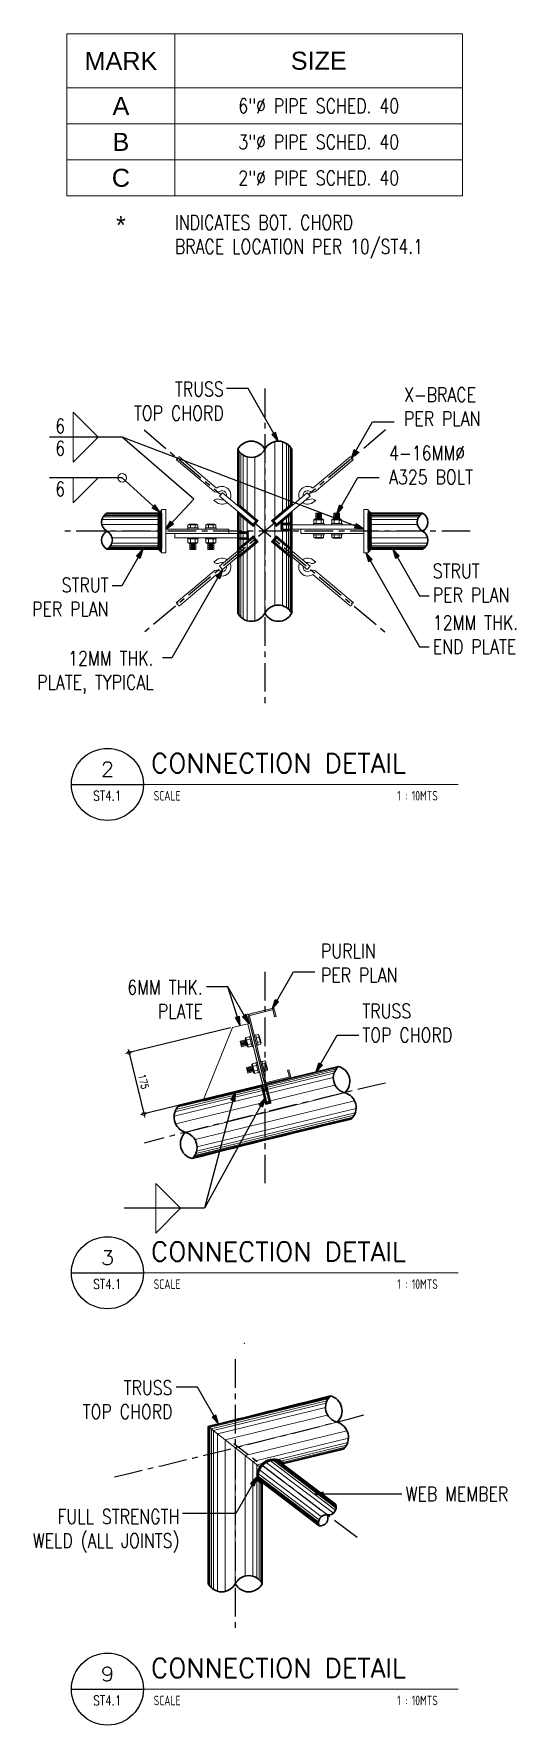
# Model space of a CAD drawing. Header units: millimetres. Extents: x 0 to 437400, y -7936 to 73710.
# Drawn here: x 13128 to 14469, y -5149 to -453 of the extents above; entities that cross this region are included whole.
import ezdxf
from ezdxf.enums import TextEntityAlignment as Align

# ---------------------------------------------------------------- set-up
doc = ezdxf.new("R2010")
doc.units = ezdxf.units.MM
doc.header["$LTSCALE"] = 10
doc.header["$MEASUREMENT"] = 0
doc.set_wipeout_variables(frame=1)
doc.linetypes.add('CENTER', pattern=[50.8, 31.75, -6.35, 6.35, -6.35])
doc.linetypes.add('DOT', pattern=[6.35, 0, -6.35])
for name, color, linetype in [('A-ANNO_DIM', 1, 'Continuous'), ('A-NEW', 240, 'Continuous'), ('A_LINE', 1, 'Continuous'), ('TARGET-MAIN', 1, 'Continuous')]:
    doc.layers.add(name, color=color, linetype=linetype)
for name, color, linetype, lineweight in [('A_DIM', 1, 'Continuous', 5), ('CEE STEEL PURLINS', 46, 'Continuous', 15), ('HATCH', 8, 'Continuous', 5), ('HATCH 000', 251, 'Continuous', 5), ('S-Anno-Text', 52, 'Continuous', 15), ('S-ANNO-WELD', 1, 'Continuous', 9), ('S-BEAM-IDEN', 2, 'Continuous', 9), ('S-DETL-LN', 1, 'Continuous', 9), ('S_BOLTS', 252, 'Continuous', 9), ('S_STEEL PLATE', 2, 'Continuous', 15), ('S_STEEL TRUSS', 5, 'Continuous', 30), ('SCHEDULES-TEXT', 4, 'Continuous', 20), ('TEXT', 2, 'Continuous', 20), ('TURN BUCKLE', 3, 'Continuous', 9), ('WOUT', 251, 'DOT', 5)]:
    doc.layers.add(name, color=color, linetype=linetype, lineweight=lineweight)
doc.layers.add('GUIDE 001', color=214, linetype='Continuous', lineweight=0, plot=False)
doc.styles.add('1', font='simplex.shx', dxfattribs={"width": 0.8, "height": 20})
doc.styles.add('40', font='simplex.shx', dxfattribs={"width": 0.8, "height": 20})
doc.styles.add('ARCHITEXT', font='architxt.shx', dxfattribs={"width": 0.85})
doc.styles.add('ARIAL', font='arial.ttf')
doc.styles.add('ROMANS', font='romans.shx', dxfattribs={"width": 0.8, "height": 10})
doc.styles.add('SIMPLEX', font='SIMPLEX.shx', dxfattribs={"width": 1.1})
doc.dimstyles.new('DDIM10', dxfattribs={"dimtxt": 20, "dimasz": 0.25, "dimexe": 10, "dimexo": 10, "dimgap": 10, "dimtad": 1, "dimdec": 0, "dimrnd": 1, "dimdsep": 46, "dimtxsty": '40', "dimblk1": 'ESCADIM_ARW', "dimblk2": 'ESCADIM_ARW', "dimsah": 1, "dimcen": 50, "dimclrd": 1, "dimclre": 1, "dimclrt": 52, "dimadec": 0, "dimazin": 0, "dimtfac": 1, "dimtdec": 0, "dimtofl": 0, "dimtmove": 0, "dimatfit": 3, "dimldrblk": 'ESCADIM_ARW', "dimfxl": 1, "dimtolj": 1, "dimtzin": 0, "dimarcsym": 0})
doc.dimstyles.new('ESCA_ARW$7', dxfattribs={"dimtxt": 200, "dimasz": 1, "dimexe": 100, "dimexo": 100, "dimgap": 100, "dimtad": 1, "dimdec": 0, "dimrnd": 1, "dimdsep": 46, "dimtxsty": '1', "dimblk1": 'dim_arw', "dimblk2": 'dim_arw', "dimsah": 1, "dimcen": 50, "dimclrd": 1, "dimclre": 256, "dimclrt": 52, "dimadec": 0, "dimazin": 0, "dimtfac": 1, "dimtofl": 0, "dimtmove": 0, "dimatfit": 3, "dimldrblk": 'dim_arw', "dimfxl": 1, "dimtolj": 1, "dimtzin": 0, "dimarcsym": 0})
pattern_1 = [(45, (8100, -5299), (-1.3258252, 1.3258252), []), (135, (8100, -5299), (-1.3258252, -1.3258252), [])]
pattern_2 = [(75, (6480, -6912.4172), (-1.81111092, 0.4852857), []), (165, (6480, -6912.4172), (-0.4852857, -1.81111092), [])]

# ---------------------------------------------------------------- blocks, each defined once
blk = doc.blocks.new('EXT', base_point=(6.5784, 3.6597))
for p, q in [((6.5734, 3.6697), (6.5834, 3.6697)), ((6.5734, 3.6697), (6.5734, 3.6597)), ((6.5834, 3.6697), (6.5734, 3.6697)), ((6.5834, 3.6597), (6.5834, 3.6697)), ((6.5734, 3.6663), (6.5834, 3.6663)), ((6.5734, 3.663), (6.5834, 3.663)), ((6.5734, 3.6597), (6.5834, 3.6597)), ((6.575, 3.668), (6.5818, 3.668)), ((6.575, 3.6647), (6.5818, 3.6647)), ((6.575, 3.6613), (6.5818, 3.6613))]:
    blk.add_line(p, q)
blk = doc.blocks.new('BOLT', base_point=(6.579, 3.6798))
for p, q in [((6.571, 3.6847), (6.571, 3.6798)), ((6.575, 3.6847), (6.571, 3.6847)), ((6.575, 3.6858), (6.573, 3.6858)), ((6.575, 3.6798), (6.575, 3.6858)), ((6.575, 3.6858), (6.583, 3.6858)), ((6.575, 3.6847), (6.583, 3.6847)), ((6.585, 3.6858), (6.583, 3.6858)), ((6.583, 3.6798), (6.583, 3.6858)), ((6.587, 3.6847), (6.583, 3.6847)), ((6.587, 3.6798), (6.587, 3.6847))]:
    blk.add_line(p, q)
for centre, radius, start, end in [((6.573, 3.6833), 0.00241, 33.9696, 146.0304), ((6.579, 3.6777), 0.00805, 60.2058, 119.7942), ((6.585, 3.6833), 0.00241, 33.9696, 146.0304)]:
    blk.add_arc(centre, radius, start, end)
blk = doc.blocks.new('NUT20')
for p, q in [((0.0185, 0.0045), (-0.0185, 0.0045)), ((-0.0185, 0.0045), (-0.0185, 0)), ((-0.0185, 0), (0.0185, 0)), ((0.0185, 0), (0.0185, 0.0045))]:
    blk.add_line(p, q)
for name, p, xscale, yscale, zscale in [('BOLT', (0, 0.0045), 2.125, 2.666666666666667, 2.125), ('EXT', (0, 0.0205), 2, 2, 2)]:
    blk.add_blockref(name, p, dxfattribs=dict(xscale=xscale, yscale=yscale, zscale=zscale))
blk = doc.blocks.new('TARGET-DWGLABEL')
at = {"layer": 'TARGET-MAIN'}
blk.add_line((-7.5, 0), (7.5, 0), dxfattribs=at)
blk.add_circle((0, 0), 7.5, dxfattribs=at)
at = {"layer": 'TARGET-MAIN', "color": 2, "style": 'ARCHITEXT', "width": 0.85}
blk.add_text('SCALE', height=2, dxfattribs=at).set_placement((9.66, -2.36), align=Align.MIDDLE_LEFT)
at = {"layer": 'TARGET-MAIN', "color": 4, "style": 'ARCHITEXT', "width": 0.85}
blk.add_attdef('DWG_NO.', text='', height=3, dxfattribs=at).set_placement((0, 3.17), align=Align.MIDDLE_CENTER)
at = {"layer": 'TARGET-MAIN', "color": 6, "style": 'ARCHITEXT', "width": 0.85}
blk.add_attdef('DRAWING_TITLE', text='', height=5, dxfattribs=at).set_placement((9.08, 4.41), align=Align.MIDDLE_LEFT)
at = {"layer": 'TARGET-MAIN', "color": 3, "style": 'ARCHITEXT', "width": 0.85}
blk.add_attdef('SHT_NO.', text='', height=2, dxfattribs=at).set_placement((-0.02, -2.36), align=Align.MIDDLE_CENTER)
at = {"layer": 'TARGET-MAIN', "color": 2, "style": 'ARCHITEXT', "width": 0.85}
blk.add_attdef('SCALE', text='', height=2, dxfattribs=at).set_placement((69.6, -2.36), align=Align.MIDDLE_RIGHT)
blk = doc.blocks.new('dim_arw')
h = blk.add_hatch(color=256)
h.paths.add_polyline_path([(-126, 29), (0, 0), (-126, -29, -0.115681), (-133, 0, -0.115681)])
h.paths.add_polyline_path([(-249, 58), (-126, 29, 0.115681), (-133, 0, 0.115681), (-126, -29), (-249, -58)])
for p, q in [((0, 0), (-249, 58)), ((-249, 58), (-249, -58)), ((0, 0), (-249, -58))]:
    blk.add_line(p, q)
blk = doc.blocks.new('*U10')
at = {"layer": 'S-ANNO-WELD'}
blk.add_lwpolyline([(0, 0), (0, -0.162), (0.162, 0)], dxfattribs=at)
blk = doc.blocks.new('CIR-1')
at = {"layer": 'A_DIM'}
for p, q in [((-2, 0), (2, 0)), ((0, -2), (0, 2))]:
    blk.add_line(p, q, dxfattribs=at)
at = {"layer": 'A_DIM', "color": 2}
blk.add_circle((0, 0), 1, dxfattribs=at)
blk = doc.blocks.new('*D61')
at = {"layer": 'A-ANNO_DIM', "color": 0, "lineweight": -2, "transparency": 16777216}
for p, q in [((13675.1, -3213), (13385.1, -3283.6)), ((13394.1, -3286.6), (13433.1, -3446.9)), ((13716.5, -3383), (13426.5, -3453.6))]:
    blk.add_line(p, q, dxfattribs=at)
at = {"layer": 'Defpoints', "color": 0, "transparency": 16777216}
for p in [(13680, -3211.8), (13721.3, -3381.8), (13434.3, -3451.7)]:
    blk.add_point(p, dxfattribs=at)
at = {"layer": 'A-ANNO_DIM', "color": 0, "lineweight": -2, "transparency": 16777216, "xscale": 5, "yscale": 5, "zscale": 5}
for p, rotation in [((13392.9, -3281.7), 103.6820856574953), ((13434.3, -3451.7), 283.6820856574953)]:
    blk.add_blockref('CIR-1', p, dxfattribs=dict(at, rotation=rotation))
at = {"layer": 'A-ANNO_DIM', "color": 3, "transparency": 16777216, "insert": (13433, -3362), "char_height": 20, "attachment_point": 5, "rotation": 283.6821, "style": '40'}
blk.add_mtext('\\A1;175', dxfattribs=at)
blk = doc.blocks.new('ESCADIM_ARW')
at = {"color": 9}
blk.add_line((75, 0), (-75, 0), dxfattribs=at)
blk.add_circle((0, 0), 37.5, dxfattribs=at)

msp = doc.modelspace()

# ---------------------------------------------------------------- hatches: boundary and pattern name
at = {"layer": 'HATCH'}
h = msp.add_hatch(dxfattribs=at)
h.set_pattern_fill('ANSI37', color=256, scale=15, style=0)
h.set_pattern_definition([(135, (19440, -5299), (1.3258252, 1.3258252), []), (45, (19440, -5299), (1.3258252, -1.3258252), [])])
h.paths.add_polyline_path([(13483, -1774), (13483, -1894), (13473, -1884), (13473, -1784)])
h = msp.add_hatch(dxfattribs=at)
h.set_pattern_fill('ANSI37', color=256, scale=15, style=0)
h.set_pattern_definition(pattern_1)
h.paths.add_polyline_path([(14057, -1774), (14057, -1894), (14067, -1884), (14067, -1784)])
h = msp.add_hatch(dxfattribs=at)
h.set_pattern_fill('ANSI37', color=256, scale=15, angle=30, style=0)
h.set_pattern_definition(pattern_2)
h.paths.add_polyline_path([(13765.1934, -3375.68906), (13764.64349, -3373.4334), (13600.41581, -3413.24495), (13600.96498, -3415.5008)])
h.paths.add_polyline_path([(13764.64349, -3373.4334), (13764.26323, -3371.87366), (13600.03607, -3411.68509), (13600.41581, -3413.24495)])
h.paths.add_polyline_path([(13764.26323, -3371.87366), (13764.15424, -3371.42659), (13599.96594, -3411.397), (13600.03607, -3411.68509)])
h.paths.add_polyline_path([(13765.33852, -3376.28431), (13765.1934, -3375.68906), (13600.96498, -3415.5008), (13601.14861, -3416.25512)])
h = msp.add_hatch(dxfattribs=at)
h.set_pattern_fill('ANSI37', color=256, scale=15, angle=30, style=0)
h.set_pattern_definition(pattern_2)
h.paths.add_polyline_path([(13787.89011, -3422.25458), (13774.8581, -3368.8209), (13770, -3370.00364), (13781.84727, -3418.57964), (13775.99698, -3420.00385), (13764.15424, -3371.42659), (13759.29613, -3372.60926), (13772.32314, -3426.04424)])
h = msp.add_hatch(dxfattribs=at)
h.set_pattern_fill('ANSI37', color=256, scale=15, angle=30, style=0)
h.set_pattern_definition([(75, (3325.4302, -6632.1947), (-1.81111092, 0.4852857), []), (165, (3325.4302, -6632.1947), (-0.4852857, -1.81111092), [])])
h.paths.add_polyline_path([(13825.57022, -4422.29263), (13825.22969, -4422.03453), (13818.96038, -4423.55668), (13819.30497, -4423.81786)])
h.paths.add_polyline_path([(13825.22969, -4422.03453), (13823.57803, -4420.78268), (13817.30865, -4422.30478), (13818.96038, -4423.55668)])
h.paths.add_polyline_path([(13823.57803, -4420.78268), (13821.18933, -4418.9722), (13814.91986, -4420.49423), (13817.30865, -4422.30478)])
h.paths.add_polyline_path([(13816.36413, -4415.31501), (13810.0945, -4416.83692), (13814.91986, -4420.49423), (13821.18933, -4418.9722)])
h.paths.add_polyline_path([(13812.15986, -4412.12844, 0.0183085982), (13808.81731, -4411.0009), (13796.35672, -4414.02473, -0.0792988445), (13809.73072, -4416.5612), (13810.0945, -4416.83692), (13816.36413, -4415.31501)])
h.paths.add_polyline_path([(13808.81731, -4411.0009, 0.2696646654), (13761.73235, -4422.42705), (13774.19294, -4419.40323, -0.1344174796), (13796.35672, -4414.02473)])
h.paths.add_polyline_path([(13774.19294, -4419.40323), (13761.73235, -4422.42705, 0.0200288053), (13759.05756, -4425.20836), (13763.05564, -4428.23865, -0.0828646386)])
h.paths.add_polyline_path([(13763.05564, -4428.23865), (13759.05756, -4425.20836, 0.0384014952), (13754.59042, -4431.09608), (13758.54131, -4434.20044, -0.0433727957)])
h.paths.add_polyline_path([(13754.59042, -4431.09608, 0.0059489985), (13753.981, -4432.06727), (13753.981, -4443.98658, -0.062748065), (13758.54131, -4434.20044)])
h.paths.add_polyline_path([(13753.981, -4432.06727, 0.0836053827), (13748.02058, -4446.91794), (13748.02058, -4467.46425, 0.0179979492), (13748.88136, -4470.8235), (13753.981, -4474.6887), (13753.981, -4468.41481), (13753.25191, -4467.86221, -0.1410329061), (13753.981, -4443.98658)])
h.paths.add_polyline_path([(13748.02058, -4446.91794, 0.1078414908), (13748.02058, -4467.46425)])
h.paths.add_polyline_path([(13758.67046, -4471.96912), (13753.981, -4468.41481), (13753.981, -4474.6887), (13758.67046, -4478.243)])
h.paths.add_polyline_path([(13760.99218, -4473.72883), (13758.67046, -4471.96912), (13758.67046, -4478.243), (13760.99218, -4480.00272)])
h.paths.add_polyline_path([(13762.5976, -4474.94564), (13760.99218, -4473.72883), (13760.99218, -4480.00272), (13762.5976, -4481.21952)])
h.paths.add_polyline_path([(13762.82616, -4475.11887), (13762.5976, -4474.94564), (13762.5976, -4481.21952), (13762.82616, -4481.39276)])
at = {"layer": 'HATCH 000'}
h = msp.add_hatch(color=33, dxfattribs=at)
edge = h.paths.add_edge_path()
edge.add_line((13801.16622, -3181.26318), (13796.9044, -3163.77638))
edge.add_arc((13791.07107, -3165.19806), 6.00407, 13.69691327, 103.69691327)
edge.add_line((13789.6494, -3159.36474), (13728.44407, -3174.27724))
edge.add_arc((13729.86574, -3180.11056), 6.00407, 103.69691327, 193.69691327)
edge.add_line((13724.03242, -3181.53224), (13768.57832, -3364.30966))
edge.add_arc((13774.41164, -3362.88798), 6.00407, 193.69691327, 283.69691327)
edge.add_line((13775.83332, -3368.7213), (13837.06303, -3353.80286))
edge.add_arc((13835.64135, -3347.96953), 6.00407, 283.69691327, 373.69691327)
edge.add_line((13841.47467, -3346.54786), (13837.21285, -3329.06106))
edge.add_line((13837.21285, -3329.06106), (13833.32397, -3330.00885))
edge.add_line((13833.32397, -3330.00885), (13837.58579, -3347.49564))
edge.add_arc((13835.64135, -3347.96953), 2.00136, -76.30308673, 13.69691327, ccw=False)
edge.add_line((13836.11524, -3349.91398), (13774.88554, -3364.83242))
edge.add_arc((13774.41164, -3362.88798), 2.00136, 193.69691327, 283.69691327, ccw=False)
edge.add_line((13772.4672, -3363.36188), (13727.9213, -3180.58446))
edge.add_arc((13729.86574, -3180.11056), 2.00136, 103.69691327, 193.69691327, ccw=False)
edge.add_line((13729.39185, -3178.16612), (13790.59718, -3163.25362))
edge.add_arc((13791.07107, -3165.19806), 2.00136, 13.69691327, 103.69691327, ccw=False)
edge.add_line((13793.01551, -3164.72417), (13797.27734, -3182.21097))
edge.add_line((13797.27734, -3182.21097), (13801.16622, -3181.26318))

# ---------------------------------------------------------------- linework, layer by layer
at = {"layer": 'A-NEW', "color": 253, "linetype": 'CENTER', "ltscale": 0.25}
for p, q in [((13770, -1437.89437), (13770, -2312)), ((13770, -3057.19059), (13770, -3653.68265)), ((13687.82616, -4132.65659), (13687.82616, -4878.76222))]:
    msp.add_line(p, q, dxfattribs=at)
msp.add_lwpolyline([(14027.08254, -4628.35397), (13683.77781, -4368.15119)], dxfattribs=at)
for centre, radius, start, end in [((21082.5, -32880.14627), 30327.51553, 103.299745437, 104.60713915), ((5836.72387, 27298.72062), 32635.62755, 283.313513461, 284.573827164)]:
    msp.add_arc(centre, radius, start, end, dxfattribs=at)
at = {"layer": 'A_LINE', "color": 1, "lineweight": 13}
for p, q in [((13232.54844, -2537), (14307.45156, -2537)), ((13232.54844, -3892.99999), (14307.45156, -3892.99999)), ((13232.54844, -5048.99999), (14307.45156, -5048.99999))]:
    msp.add_line(p, q, dxfattribs=at)
at = {"layer": 'CEE STEEL PURLINS'}
msp.add_lwpolyline([(13801.16622, -3181.26318), (13796.9044, -3163.77638, 0.4142135624), (13789.6494, -3159.36474), (13728.44407, -3174.27724, 0.4142135624), (13724.03242, -3181.53224), (13768.57832, -3364.30966, 0.4142135624), (13775.83332, -3368.7213), (13837.06303, -3353.80286, 0.4142135624), (13841.47467, -3346.54786), (13837.21285, -3329.06106), (13833.32397, -3330.00885), (13837.58579, -3347.49564, -0.4142135624), (13836.11524, -3349.91398), (13774.88554, -3364.83242, -0.4142135624), (13772.4672, -3363.36188), (13727.9213, -3180.58446, -0.4142135624), (13729.39185, -3178.16612), (13790.59718, -3163.25362, -0.4142135624), (13793.01551, -3164.72417), (13797.27734, -3182.21097), (13801.16622, -3181.26318)], format="xyb", dxfattribs=at)
at = {"layer": 'GUIDE 001'}
for p in [(13722.61074, -3175.69892), (13795.48272, -3157.94306), (13770, -3370.14298), (13842.89635, -3352.38118), (13713.30888, -4088.93758), (13687.82616, -4301.1375), (13760.72251, -4283.37569), (13939.64814, -4530.10921)]:
    msp.add_point(p, dxfattribs=at)
at = {"layer": 'HATCH', "color": 250}
for p, q in [((13770, -2061.54996), (13770, -1606.45004)), ((13331.01947, -1784.15237), (13483, -1784.15237)), ((14208.41942, -1784.15237), (14067, -1784.15237)), ((13317.12191, -1815.6416), (13483, -1815.6416)), ((13317.40326, -1801.28328), (13483, -1801.28328)), ((13320.70561, -1793.87038), (13483, -1793.87038)), ((13323.73143, -1789.89677), (13483, -1789.89677)), ((13327.08075, -1786.77047), (13483, -1786.77047)), ((13329.23352, -1785.22265), (13483, -1785.22265)), ((14206.63347, -1785.22265), (14067, -1785.22265)), ((14204.4807, -1786.77047), (14067, -1786.77047)), ((14201.13138, -1789.89677), (14067, -1789.89677)), ((14198.10555, -1793.87038), (14067, -1793.87038)), ((14194.8032, -1801.28328), (14067, -1801.28328)), ((14194.52185, -1815.6416), (14067, -1815.6416)), ((13331.30003, -1834), (13483, -1834)), ((13338.86862, -1878.10322), (13483, -1878.10322)), ((13341.89445, -1874.12961), (13483, -1874.12961)), ((13345.1968, -1866.71672), (13483, -1866.71672)), ((13345.47815, -1852.3584), (13483, -1852.3584)), ((14208.69997, -1834), (14067, -1834)), ((14222.87809, -1852.3584), (14067, -1852.3584)), ((14222.59674, -1866.71672), (14067, -1866.71672)), ((14219.29439, -1874.12961), (14067, -1874.12961)), ((14216.26857, -1878.10322), (14067, -1878.10322)), ((13331.58058, -1883.84762), (13483, -1883.84762)), ((13333.36653, -1882.77734), (13483, -1882.77734)), ((13335.5193, -1881.22953), (13483, -1881.22953)), ((14212.91925, -1881.22953), (14067, -1881.22953)), ((14210.76648, -1882.77734), (14067, -1882.77734)), ((14208.98053, -1883.84762), (14067, -1883.84762)), ((13522.8574, -3439.26067), (13965.14706, -3332.04221)), ((13526.63516, -3433.51959), (13968.92482, -3326.30114)), ((13529.22644, -3430.50245), (13971.51609, -3323.28399)), ((13531.45173, -3428.31109), (13973.74139, -3321.09263)), ((13517.65621, -3458.09597), (13959.94586, -3350.87751)), ((13519.85066, -3446.1226), (13962.14031, -3338.90415)), ((13522.32015, -3479.12664), (13964.6098, -3371.90818)), ((13549.36993, -3503.11201), (13991.76602, -3393.66024)), ((13576.63258, -3522.63075), (14018.92224, -3415.4123)), ((13571.0142, -3572.59464), (14009.79065, -3466.22785)), ((13572.72969, -3570.52687), (14012.01595, -3464.03648)), ((13574.7883, -3567.63885), (14014.60722, -3461.01934)), ((13577.85041, -3562.07126), (14018.38498, -3455.27827)), ((13580.25763, -3555.35466), (14021.39173, -3448.41633)), ((13581.29652, -3543.66142), (14023.58618, -3436.44297)), ((13949.38727, -4238.00074), (13612.77397, -4319.66565)), ((13947.67178, -4240.06852), (13614.38065, -4320.92808)), ((13945.61317, -4242.95653), (13616.70421, -4322.75379)), ((13942.55106, -4248.52412), (13621.39736, -4326.44137)), ((13940.14384, -4255.24073), (13627.36247, -4331.12838)), ((13939.10495, -4266.93396), (13638.49056, -4339.87213)), ((13758.54131, -4434.20044), (13612.82616, -4319.70666)), ((13613.05473, -4756.73301), (13613.05473, -4319.88625)), ((13943.76889, -4287.96463), (13660.04501, -4356.80826)), ((13971.03154, -4307.48337), (13686.53428, -4377.62185)), ((13614.66014, -4759.41194), (13614.66014, -4321.14769)), ((13616.98187, -4762.64109), (13616.98187, -4322.97195)), ((13621.67133, -4767.66507), (13621.67133, -4326.65663)), ((13627.63174, -4772.20381), (13627.63174, -4331.33995)), ((13638.75108, -4777.15734), (13638.75108, -4340.07683)), ((13660.28857, -4777.57936), (13660.28857, -4356.99963)), ((13998.08132, -4331.46875), (13715.16358, -4400.11695)), ((14002.74526, -4352.49942), (13736.71803, -4417.05308)), ((14000.55081, -4364.47278), (13796.35672, -4414.02473)), ((13687.82616, -4756.31218), (13687.82616, -4378.63693)), ((13715.36376, -4735.045), (13715.36376, -4400.27424)), ((13794.11909, -4414.01744), (13968.38785, -4546.10189)), ((13799.30999, -4414.21231), (13968.37943, -4542.35602)), ((13997.54407, -4371.33472), (13810.0945, -4416.83692)), ((13993.76631, -4377.07579), (13814.91986, -4420.49423)), ((13991.17503, -4380.09293), (13817.30865, -4422.30478)), ((13988.94974, -4382.2843), (13818.96038, -4423.55668)), ((13736.90124, -4735.46702), (13736.90124, -4417.19704)), ((13774.19294, -4419.40323), (13747.84612, -4425.79683)), ((13748.02058, -4740.42055), (13748.02058, -4425.93391)), ((13751.91428, -4457.55952), (13919.36313, -4584.47491)), ((13752.36926, -4450.92822), (13920.74752, -4578.54805)), ((13753.981, -4443.98658), (13753.981, -4430.61723)), ((13755.55572, -4439.83098), (13927.0841, -4569.8384)), ((13763.05564, -4428.23865), (13943.87549, -4565.2884)), ((13774.09946, -4419.33238), (13960.66687, -4560.73841)), ((13786.13959, -4414.94565), (13967.00346, -4552.02876)), ((13804.20013, -4414.97661), (13967.7938, -4538.97003)), ((13807.07856, -4415.70165), (13967.20826, -4537.06961)), ((13809.37464, -4416.43471), (13966.62564, -4535.6208)), ((13752.12402, -4461.45799), (13919.37155, -4588.22079)), ((13752.57842, -4464.7445), (13919.95718, -4591.60678)), ((13752.91898, -4466.45925), (13920.54271, -4593.5072)), ((13753.20708, -4467.68483), (13921.12534, -4594.95601)), ((13753.981, -4744.95928), (13753.981, -4468.41481)), ((13758.67046, -4749.98327), (13758.67046, -4471.96912)), ((13760.99218, -4753.21242), (13760.99218, -4473.72883)), ((13762.5976, -4755.89135), (13762.5976, -4474.94564))]:
    msp.add_line(p, q, dxfattribs=at)
at = {"layer": 'S-ANNO-WELD'}
msp.add_circle((13373.23027, -1685.97356), 12, dxfattribs=at)
at = {"layer": 'S-BEAM-IDEN'}
for points in [[(13495, -1894), (13483, -1894), (13483, -1774), (13495, -1774)], [(14045, -1894), (14057, -1894), (14057, -1774), (14045, -1774)], [(13764.15424, -3371.42659), (13599.96594, -3411.397), (13679.95324, -3211.8137), (13722.70513, -3201.40811)], [(13722.70466, -3201.40619), (13728.5338, -3199.98451), (13781.84727, -3418.57964), (13775.99698, -3420.00385)]]:
    msp.add_lwpolyline(points, close=True, dxfattribs=at)
at = {"layer": 'S-DETL-LN', "color": 2}
for p, q in [((13220, -453), (13220, -903)), ((13220, -453), (14320, -453)), ((13520, -453), (13520, -903)), ((14320, -453), (14320, -903)), ((13220, -903), (14320, -903))]:
    msp.add_line(p, q, dxfattribs=at)
at = {"layer": 'S-DETL-LN'}
for p, q in [((13220, -603), (14320, -603)), ((13220, -703), (14320, -703)), ((13220, -803), (14320, -803))]:
    msp.add_line(p, q, dxfattribs=at)
at = {"layer": 'S_BOLTS'}
for p, q in [((13555.2, -1824.4), (13584.8, -1824.4)), ((13555.2, -1828), (13555.2, -1824.4)), ((13584.8, -1828), (13555.2, -1828)), ((13584.8, -1824.4), (13584.8, -1828)), ((13605.2, -1824.4), (13634.8, -1824.4)), ((13605.2, -1828), (13605.2, -1824.4)), ((13634.8, -1828), (13605.2, -1828)), ((13634.8, -1824.4), (13634.8, -1828)), ((13934.8, -1840), (13934.8, -1843.6)), ((13955.2, -1843.6), (13955.2, -1840)), ((13955.2, -1840), (13984.8, -1840)), ((13984.8, -1843.6), (13955.2, -1843.6)), ((13984.8, -1840), (13984.8, -1843.6)), ((13740.75224, -3233.24318), (13744.2497, -3232.39009)), ((13747.76652, -3262.00009), (13740.75224, -3233.24318)), ((13744.2497, -3232.39009), (13751.26399, -3261.147)), ((13751.26399, -3261.147), (13747.76652, -3262.00009)), ((13762.0085, -3305.24888), (13758.51104, -3306.10197)), ((13765.52532, -3334.85888), (13758.51104, -3306.10197)), ((13762.0085, -3305.24888), (13769.02279, -3334.00579)), ((13769.02279, -3334.00579), (13765.52532, -3334.85888))]:
    msp.add_line(p, q, dxfattribs=at)
at = {"layer": 'S_STEEL PLATE'}
msp.add_lwpolyline([(14020, -1816), (13820, -1816), (13820, -1828), (14020, -1828)], close=True, dxfattribs=at)
at = {"layer": 'S_STEEL TRUSS', "linetype": 'Continuous', "ltscale": 2000}
for points in [[(13695, -1606.45004, 0.5986677255), (13770, -1606.45004, 0.5986677255), (13695, -1606.45004)], [(13974.5855, -3320.19868, 0.6022770571), (13992.58392, -3393.23405, 0.5915496246), (13974.5855, -3320.19868)], [(13567.86767, -3575.79512, 0.5986677255), (13549.36993, -3503.11201, 0.5986677255), (13567.86767, -3575.79512)], [(13952.5338, -4234.80027, 0.5986677255), (13971.03154, -4307.48337, 0.5986677255), (13952.5338, -4234.80027)], [(13921.224, -4595.17419, -0.5986677255), (13943.87549, -4565.2884, -0.5986677255), (13921.224, -4595.17419)]]:
    msp.add_lwpolyline(points, format="xyb", close=True, dxfattribs=at)
for points in [[(13331.30003, -1834, -0.5986677255), (13331.30003, -1784), (13483, -1784), (13483, -1884), (13331.30003, -1884, 0.5986677255), (13331.30003, -1834, 0.5986677255), (13331.30003, -1884)], [(14208.69997, -1834, -0.5986677255), (14208.69997, -1884), (14057, -1884), (14057, -1784), (14208.69997, -1784, 0.5986677255), (14208.69997, -1834, 0.5986677255), (14208.69997, -1784)], [(13549.36993, -3503.11201, -0.5742775763), (13531.80687, -3427.98981), (13974.5855, -3320.19868)], [(13992.58392, -3393.23405, -0.5950041606), (14009.69409, -3466.0321)], [(13687.82616, -4756.31218, -0.5986677255), (13612.82616, -4756.31218), (13612.82616, -4319.70666)], [(13971.03154, -4307.48337, -0.5742775763), (13988.5946, -4382.60557), (13819.30497, -4423.81786)], [(13943.87549, -4565.2884, 0.5986677255), (13966.52698, -4535.40262), (13809.73072, -4416.5612)], [(13762.82616, -4475.11887), (13762.82616, -4756.31218, 0.5986677255), (13687.82616, -4756.31218, 0.5986677255), (13762.82616, -4756.31218)]]:
    msp.add_lwpolyline(points, format="xyb", dxfattribs=at)
msp.add_lwpolyline([(13753.25191, -4467.86221), (13921.224, -4595.17419)], dxfattribs=at)
for centre, radius, start, end in [((21082.5, -32880.14627), 30252.51553, 103.520445103, 104.382671698), ((2768.04919, 39791.91549), 45425.15159, 283.812155271, 284.25381818), ((13795.09745, -4457.1911), 43.18474, 70.1929989, 194.30619383)]:
    msp.add_arc(centre, radius, start, end, dxfattribs=at)
at = {"layer": 'TURN BUCKLE', "linetype": 'Continuous'}
for points in [[(13635.09547, -1713.11378, 0.3375563965), (13638.00148, -1713.24705, -2.103469477), (13632.92512, -1751.377, 0.2334596378), (13627.91399, -1749.89172, -0.3504512231), (13645.23658, -1745.81588, 1.7224935481), (13644.05355, -1723.61597, -0.3200022788), (13627.38476, -1722.30862), (13524.74591, -1636.25054, 0.5986677255), (13528.60089, -1631.65281, 0.5986677255), (13524.74591, -1636.25054)], [(13528.60089, -1631.65281, -0.5986677255), (13532.45588, -1627.05509), (13635.0936, -1713.11222)], [(13904.90453, -1713.11378, -0.3375563965), (13901.99852, -1713.24705, 2.103469477), (13907.07488, -1751.377, -0.2334596378), (13912.08601, -1749.89172, 0.3504512231), (13894.76342, -1745.81588, -1.7224935481), (13895.94645, -1723.61597, 0.3200022788), (13912.61524, -1722.30862), (14015.25409, -1636.25054, -0.5986677255), (14011.39911, -1631.65281, -0.5986677255), (14015.25409, -1636.25054)], [(14011.39911, -1631.65281, 0.5986677255), (14007.54412, -1627.05509), (13904.9064, -1713.11222)], [(13635.09547, -1954.88621, -0.3375563965), (13638.00148, -1954.75294, 2.103469477), (13632.92512, -1916.62299, -0.2334596378), (13627.91399, -1918.10827, 0.3504512231), (13645.23658, -1922.18411, -1.7224935481), (13644.05355, -1944.38402, 0.3200022788), (13627.38476, -1945.69137), (13524.74591, -2031.74945, -0.5986677255), (13528.60089, -2036.34718, -0.5986677255), (13524.74591, -2031.74945)], [(13904.90453, -1954.88621, 0.3375563965), (13901.99852, -1954.75294, -2.103469477), (13907.07488, -1916.62299, 0.2334596378), (13912.08601, -1918.10827, -0.3504512231), (13894.76342, -1922.18411, 1.7224935481), (13895.94645, -1944.38402, -0.3200022788), (13912.61524, -1945.69137), (14015.25409, -2031.74945, 0.5986677255), (14011.39911, -2036.34718, 0.5986677255), (14015.25409, -2031.74945)]]:
    msp.add_lwpolyline(points, format="xyb", dxfattribs=at)

# ---------------------------------------------------------------- block references
at = {"layer": 'S-ANNO-WELD', "xscale": -426.6666666666861, "yscale": 426.6666666666642, "zscale": 426.6666666666666, "rotation": 180}
for p in [(13237.29611, -1573.02095), (13466.79193, -3713.97392)]:
    msp.add_blockref('*U10', p, dxfattribs=at)
at = {"layer": 'S-ANNO-WELD', "xscale": 426.6666666666861, "yscale": 426.6666666666861, "zscale": 426.6666666666861}
for p in [(13237.29611, -1573.02095), (13237.29611, -1685.97356), (13466.79193, -3713.97392)]:
    msp.add_blockref('*U10', p, dxfattribs=at)
at = {"layer": 'S_BOLTS', "color": 2, "yscale": 800.0000000005625, "zscale": 800.0000000005626}
for p, xscale, rotation in [((13920, -1816), -800.0000000000376, 359.9999999997445), ((13970, -1816), -800.0000000000376, 359.9999999997445), ((13570, -1852), -800.0000000000376, 180), ((13734.54787, -3249.98537), -800.0000000000375, 103.7077277953048), ((13752.30667, -3322.84415), -800.0000000000375, 103.7077277953048)]:
    msp.add_blockref('NUT20', p, dxfattribs=dict(at, xscale=xscale, rotation=rotation))
at = {"layer": 'S_BOLTS', "extrusion": (0, 0, -1), "xscale": 1700.00000000008, "yscale": 1600.000000001125, "zscale": -1700.000000001196}
for p in [(-13570, -1824.4), (-13620, -1824.4)]:
    msp.add_blockref('BOLT', p, dxfattribs=at)
for p, rotation in [((-13970, -1843.6), 180.0000000002553), ((-13747.75684, -3246.76855), 76.29227220469507), ((-13765.51564, -3319.62733), 76.29227220469507)]:
    msp.add_blockref('BOLT', p, dxfattribs=dict(at, rotation=rotation))
at = {"layer": 'TARGET-MAIN', "color": 1, "lineweight": 13}
ref = msp.add_blockref('TARGET-DWGLABEL', (13332.54844, -2537), dxfattribs=dict(at, xscale=13.33333333333333, yscale=13.33333333333333, zscale=13.33333333333333))
ref.add_attrib('DWG_NO.', '2', dxfattribs={"color": 4, "height": 40, "style": 'SIMPLEX', "width": 1.1}).set_placement((13332.54844, -2494.68801), align=Align.MIDDLE_CENTER)
ref.add_attrib('SHT_NO.', 'ST4.1', dxfattribs={"color": 3, "height": 26.666667, "style": 'SIMPLEX', "width": 0.8}).set_placement((13332.34468, -2568.40311), align=Align.MIDDLE_CENTER)
ref.add_attrib('DRAWING_TITLE', 'CONNECTION DETAIL', dxfattribs={"color": 5, "height": 53.3333333, "style": 'SIMPLEX'}).set_placement((13453.6022, -2478.24513), align=Align.MIDDLE_LEFT)
ref.add_attrib('SCALE', '1 : 10MTS', dxfattribs={"color": 2, "height": 26.666667, "style": 'ARCHITEXT', "width": 0.85}).set_placement((14250.83248, -2568.40311), align=Align.MIDDLE_RIGHT)
ref = msp.add_blockref('TARGET-DWGLABEL', (13332.54844, -3892.99999), dxfattribs=dict(at, xscale=13.33333333333333, yscale=13.33333333333333, zscale=13.33333333333333))
ref.add_attrib('DWG_NO.', '3', dxfattribs={"color": 4, "height": 40, "style": 'SIMPLEX', "width": 1.1}).set_placement((13332.54844, -3850.68801), align=Align.MIDDLE_CENTER)
ref.add_attrib('SHT_NO.', 'ST4.1', dxfattribs={"color": 3, "height": 26.666667, "style": 'SIMPLEX', "width": 0.8}).set_placement((13332.34468, -3924.40311), align=Align.MIDDLE_CENTER)
ref.add_attrib('DRAWING_TITLE', 'CONNECTION DETAIL', dxfattribs={"color": 5, "height": 53.3333333, "style": 'SIMPLEX'}).set_placement((13453.6022, -3834.24513), align=Align.MIDDLE_LEFT)
ref.add_attrib('SCALE', '1 : 10MTS', dxfattribs={"color": 2, "height": 26.666667, "style": 'ARCHITEXT', "width": 0.85}).set_placement((14250.83248, -3924.40311), align=Align.MIDDLE_RIGHT)
ref = msp.add_blockref('TARGET-DWGLABEL', (13332.54844, -5048.99999), dxfattribs=dict(at, xscale=13.33333333333333, yscale=13.33333333333333, zscale=13.33333333333333))
ref.add_attrib('DWG_NO.', '9', dxfattribs={"color": 4, "height": 40, "style": 'SIMPLEX', "width": 1.1}).set_placement((13332.54844, -5006.68801), align=Align.MIDDLE_CENTER)
ref.add_attrib('SHT_NO.', 'ST4.1', dxfattribs={"color": 3, "height": 26.666667, "style": 'SIMPLEX', "width": 0.8}).set_placement((13332.34468, -5080.40311), align=Align.MIDDLE_CENTER)
ref.add_attrib('DRAWING_TITLE', 'CONNECTION DETAIL', dxfattribs={"color": 5, "height": 53.3333333, "style": 'SIMPLEX'}).set_placement((13453.6022, -4990.24513), align=Align.MIDDLE_LEFT)
ref.add_attrib('SCALE', '1 : 10MTS', dxfattribs={"color": 2, "height": 26.666667, "style": 'ARCHITEXT', "width": 0.85}).set_placement((14250.83248, -5080.40311), align=Align.MIDDLE_RIGHT)

# ---------------------------------------------------------------- texts
at = {"layer": 'S-Anno-Text', "char_height": 40, "width": 568.6858735, "style": '1'}
for s, insert, attachment_point in [('TRUSS\\PTOP CHORD', (13655.82586, -1526.20996), 9), ('X-BRACE\\PPER PLAN', (14156.86377, -1541.82087), 7), ('6', (13187.53612, -1522.2027), 1), ('6', (13187.53612, -1623.8392), 7), ('4-16MM%%C\\PA325 BOLT', (14115.61263, -1703.77738), 7), ('6', (13187.53612, -1736.79181), 7), ('STRUT\\PPER PLAN', (14237.14717, -2030.88323), 7), ('STRUT\\PPER PLAN', (13335.6363, -2070.19726), 9), ('12MM THK.\\PEND PLATE', (14237.14717, -2174.51642), 7), ('12MM THK.\\PPLATE, TYPICAL', (13460.80462, -2285.61189), 9), ('PURLIN\\PPER PLAN', (13926.12597, -3086.35454), 7), ('6MM THK.\\PPLATE', (13597.48794, -3186.87972), 9), ('TRUSS\\PTOP CHORD', (14041.25028, -3252.93684), 7), ('TRUSS\\PTOP CHORD', (13513.31241, -4298.90986), 9), ('WEB MEMBER', (14161.39775, -4527.03346), 7), ('FULL STRENGTH\\PWELD (ALL JOINTS)', (13532.38616, -4669.72198), 9)]:
    msp.add_mtext(s, dxfattribs=dict(at, insert=insert, attachment_point=attachment_point))
at = {"layer": 'SCHEDULES-TEXT', "color": 1, "char_height": 50, "width": 6229.4306157, "attachment_point": 5, "style": 'ARIAL'}
for s, insert in [('MARK', (13370, -528)), ('SIZE', (13920, -528)), ('A', (13370, -653)), ('B', (13370, -753)), ('C', (13370, -853)), ('*', (13370, -983.77274))]:
    msp.add_mtext(s, dxfattribs=dict(at, insert=insert))
at = {"layer": 'TEXT', "color": 2, "char_height": 39.9999923, "width": 6229.4306157, "attachment_point": 5, "style": 'ROMANS'}
for s, insert in [('6"%%C PIPE SCHED. 40', (13920, -653)), ('3"%%C PIPE SCHED. 40', (13920, -753)), ('2"%%C PIPE SCHED. 40', (13920, -853)), ('\\pxql;INDICATES BOT. CHORD\\PBRACE LOCATION PER 10/ST4.1', (16634.71531, -1016.80951))]:
    msp.add_mtext(s, dxfattribs=dict(at, insert=insert))

# ---------------------------------------------------------------- dimensions: what is measured, and where the dimension line sits
at = {"layer": 'A-ANNO_DIM'}
dim = msp.add_aligned_dim(p1=(13679.95324, -3211.8137), p2=(13721.34675, -3381.84775), distance=-295.46572, dimstyle='DDIM10', override={"dimtxt": 20, "dimasz": 5, "dimexe": 8, "dimexo": 5, "dimgap": 10, "dimblk": 'CIR-1', "dimsah": 0, "dimcen": 10, "dimclrd": 0, "dimclre": 0, "dimclrt": 3, "dimtix": 1, "dimtofl": 1, "dimtvp": 1}, dxfattribs=at)
dim.commit()
dim.dimension.update_dxf_attribs({"geometry": '*D61', "text_midpoint": (13433.00114, -3361.98784)})

# ---------------------------------------------------------------- leaders
at = {"layer": 'S-ANNO-WELD'}
for points in [[(13806.8683, -1584), (13723.35132, -1437.89437), (13663.62669, -1437.89437)], [(14011.25114, -1632.11513), (14069.55838, -1530.11173), (14129.28301, -1530.11173)], [(13495, -1828), (13572.5599, -1744.6168), (13373.23027, -1573.02095), (13171.47451, -1573.02095)], [(13478.931, -1782.2616), (13373.23027, -1685.97356), (13171.47451, -1685.97356)], [(13970, -1786.49139), (14028.30724, -1684.48799), (14088.03187, -1684.48799)], [(13430.69276, -1884), (13372.38551, -1986.0034), (13345.73572, -1986.0034)], [(14051, -1894), (14200.39796, -2155.3586), (14227.04775, -2155.3586)], [(14126.24317, -1884), (14200.39796, -2013.72729), (14227.04775, -2013.72729)], [(13725.61923, -3200.69535), (13667.31199, -3098.69195), (13607.58736, -3098.69195)], [(13701.32918, -3206.61091), (13667.31199, -3098.69195), (13607.58736, -3098.69195)], [(13791.07107, -3159.194), (13849.37832, -3057.19059), (13909.10295, -3057.19059)], [(13913.11899, -3335.16224), (13971.42624, -3233.15883), (14031.15087, -3233.15883)], [(13687.26904, -3390.14371), (13602.72609, -3713.97392), (13379.08568, -3713.97392)], [(13770, -3407.70292), (13602.72609, -3713.97392), (13501.40509, -3713.97392)], [(13641.44369, -4312.71016), (13583.13645, -4210.70676), (13523.41182, -4210.70676)], [(13748.02058, -4459.58371), (13689.71334, -4561.58711), (13541.45808, -4561.58711)], [(13907.17837, -4506.68522), (14151.29833, -4506.68522)]]:
    msp.add_leader(points, dimstyle='ESCA_ARW$7', override={"dimscale": 0.1}, dxfattribs=at)

# ---------------------------------------------------------------- next in the draw order: wipeouts: each hides what was drawn before it
for points in [[(13644.29949, -1931.39149), (13652.0018, -1940.59336), (13745, -1862.75042), (13737.29769, -1853.54855)], [(13802.70231, -1853.54855), (13795, -1862.75042), (13887.9982, -1940.59336), (13895.70051, -1931.39149)]]:
    msp.add_wipeout(points).dxf.layer = 'WOUT'

# ---------------------------------------------------------------- next in the draw order: linework, layer by layer
at = {"layer": 'A-NEW', "color": 253, "linetype": 'CENTER', "ltscale": 0.25}
for p, q in [((13434.20585, -1552.92785), (14105.79415, -2115.07214)), ((14105.79415, -1552.92785), (13434.20585, -2115.07214)), ((14341.06195, -1834), (13198.93805, -1834))]:
    msp.add_line(p, q, dxfattribs=at)
at = {"layer": 'HATCH', "color": 250}
for p, q in [((13797.5376, -2040.28278), (13797.5376, -1585.18286)), ((13819.07508, -2040.7048), (13819.07508, -1585.60488)), ((13830.19442, -2045.65833), (13830.19442, -1590.55841)), ((13836.15484, -2050.19706), (13836.15484, -1595.09714)), ((13695.22856, -2061.97079), (13695.22856, -1606.87087)), ((13696.83398, -2064.64972), (13696.83398, -1609.5498)), ((13699.15571, -2067.87887), (13699.15571, -1612.77895)), ((13703.84516, -2072.90285), (13703.84516, -1617.80293)), ((13709.80558, -2077.44159), (13709.80558, -1622.34167)), ((13720.92492, -2082.39511), (13720.92492, -1627.29519)), ((13742.4624, -2082.81714), (13742.4624, -1627.71722)), ((13840.84429, -2055.22105), (13840.84429, -1600.12112)), ((13843.16602, -2058.4502), (13843.16602, -1603.35028)), ((13844.77144, -2061.12913), (13844.77144, -1606.02921))]:
    msp.add_line(p, q, dxfattribs=at)
at = {"layer": 'S_BOLTS'}
for p, q in [((13905.2, -1843.6), (13905.2, -1840)), ((13905.2, -1840), (13934.8, -1840)), ((13934.8, -1843.6), (13905.2, -1843.6))]:
    msp.add_line(p, q, dxfattribs=at)
at = {"layer": 'S_STEEL PLATE'}
for points in [[(13670, -1828), (13495, -1828), (13495, -1840), (13670, -1840)], [(13870, -1840), (14045, -1840), (14045, -1828), (13870, -1828)], [(13520, -1852), (13720, -1852), (13720, -1840), (13520, -1840)], [(13644.29949, -1931.39149), (13737.29769, -1853.54855), (13745, -1862.75042), (13652.0018, -1940.59336)], [(13895.70051, -1931.39149), (13802.70231, -1853.54855), (13795, -1862.75042), (13887.9982, -1940.59336)]]:
    msp.add_lwpolyline(points, close=True, dxfattribs=at)
at = {"layer": 'S_STEEL TRUSS', "linetype": 'Continuous', "ltscale": 2000}
for points in [[(13770, -1606.45004, -0.5986677255), (13845, -1606.45004), (13845, -2061.54996, 0.5986677255), (13770, -2061.54996, 0.5986677255), (13845, -2061.54996)], [(13770, -2061.54996, -0.5986677255), (13695, -2061.54996), (13695, -1606.45004)]]:
    msp.add_lwpolyline(points, format="xyb", dxfattribs=at)
at = {"layer": 'TURN BUCKLE', "linetype": 'Continuous'}
for points in [[(13528.60089, -2036.34718, 0.5986677255), (13532.45588, -2040.9449), (13635.0936, -1954.88777)], [(14011.39911, -2036.34718, -0.5986677255), (14007.54412, -2040.9449), (13904.9064, -1954.88777)]]:
    msp.add_lwpolyline(points, format="xyb", dxfattribs=at)

# ---------------------------------------------------------------- next in the draw order: block references
at = {"layer": 'S_BOLTS', "color": 2, "xscale": -800.0000000000376, "yscale": 800.0000000005625, "zscale": 800.0000000005626, "rotation": 180}
msp.add_blockref('NUT20', (13620, -1852), dxfattribs=at)
at = {"layer": 'S_BOLTS', "extrusion": (0, 0, -1), "xscale": 1700.00000000008, "yscale": 1600.000000001125, "zscale": -1700.000000001196, "rotation": 180.0000000002553}
msp.add_blockref('BOLT', (-13920, -1843.6), dxfattribs=at)

# ---------------------------------------------------------------- next in the draw order: leaders
at = {"layer": 'S-ANNO-WELD'}
msp.add_leader([(13652.0018, -1940.59336), (13511.92289, -2185.6491), (13485.27309, -2185.6491)], dimstyle='ESCA_ARW$7', override={"dimscale": 0.1}, dxfattribs=at)

# ---------------------------------------------------------------- next in the draw order: wipeouts: each hides what was drawn before it
for points in [[(13644.29949, -1736.60851), (13652.0018, -1727.40664), (13745, -1805.24958), (13737.29769, -1814.45145)], [(13802.70231, -1814.45145), (13795, -1805.24958), (13887.9982, -1727.40664), (13895.70051, -1736.60851)]]:
    msp.add_wipeout(points).dxf.layer = 'WOUT'

# ---------------------------------------------------------------- next in the draw order: hatches: boundary and pattern name
at = {"layer": 'HATCH'}
h = msp.add_hatch(dxfattribs=at)
h.set_pattern_fill('ANSI37', color=256, scale=15, angle=45, style=0)
h.set_pattern_definition([(90, (8100, -5299), (-1.875, 3e-16), []), (180, (8100, -5299), (-3e-16, -1.875), [])])
h.paths.add_polyline_path([(13695, -1888.95328), (13695, -1882.43287), (13737.92251, -1846.50514), (13752.04341, -1863.37524), (13695, -1911.12268), (13695, -1904.60227), (13745, -1862.75042), (13737.29769, -1853.54855)])
h.paths.add_polyline_path([(13845, -1888.95328), (13845, -1882.43287), (13802.07749, -1846.50514), (13787.95659, -1863.37524), (13845, -1911.12268), (13845, -1904.60227), (13795, -1862.75042), (13802.70231, -1853.54855)])
h.paths.add_polyline_path([(13695, -1779.04671), (13695, -1785.56713), (13737.92251, -1821.49486), (13752.04341, -1804.62476), (13695, -1756.87731), (13695, -1763.39772), (13745, -1805.24958), (13737.29769, -1814.45145)])
h.paths.add_polyline_path([(13845, -1779.04671), (13845, -1785.56713), (13802.07749, -1821.49486), (13787.95659, -1804.62476), (13845, -1756.87731), (13845, -1763.39772), (13795, -1805.24958), (13802.70231, -1814.45145)])
h = msp.add_hatch(dxfattribs=at)
h.set_pattern_fill('ANSI37', color=256, scale=15, style=0)
h.set_pattern_definition(pattern_1)
h.paths.add_polyline_path([(13695, -1857), (13695, -1852), (13720, -1852), (13720, -1840), (13695, -1840), (13695, -1835), (13725, -1835), (13725, -1857)])
h.paths.add_polyline_path([(13845, -1833), (13845, -1828), (13820, -1828), (13820, -1816), (13845, -1816), (13845, -1811), (13815, -1811), (13815, -1833)])

# ---------------------------------------------------------------- next in the draw order: linework, layer by layer
at = {"layer": 'S_STEEL PLATE'}
for points in [[(13644.29949, -1736.60851), (13737.29769, -1814.45145), (13745, -1805.24958), (13652.0018, -1727.40664)], [(13895.70051, -1736.60851), (13802.70231, -1814.45145), (13795, -1805.24958), (13887.9982, -1727.40664)]]:
    msp.add_lwpolyline(points, close=True, dxfattribs=at)

# ---------------------------------------------------------------- next in the draw order: leaders
at = {"layer": 'S-ANNO-WELD'}
msp.add_leader([(14045, -1828), (13373.23027, -1573.02095), (13171.47451, -1573.02095)], dimstyle='ESCA_ARW$7', override={"dimscale": 0.1}, dxfattribs=at)

doc.saveas('drawing.dxf')
